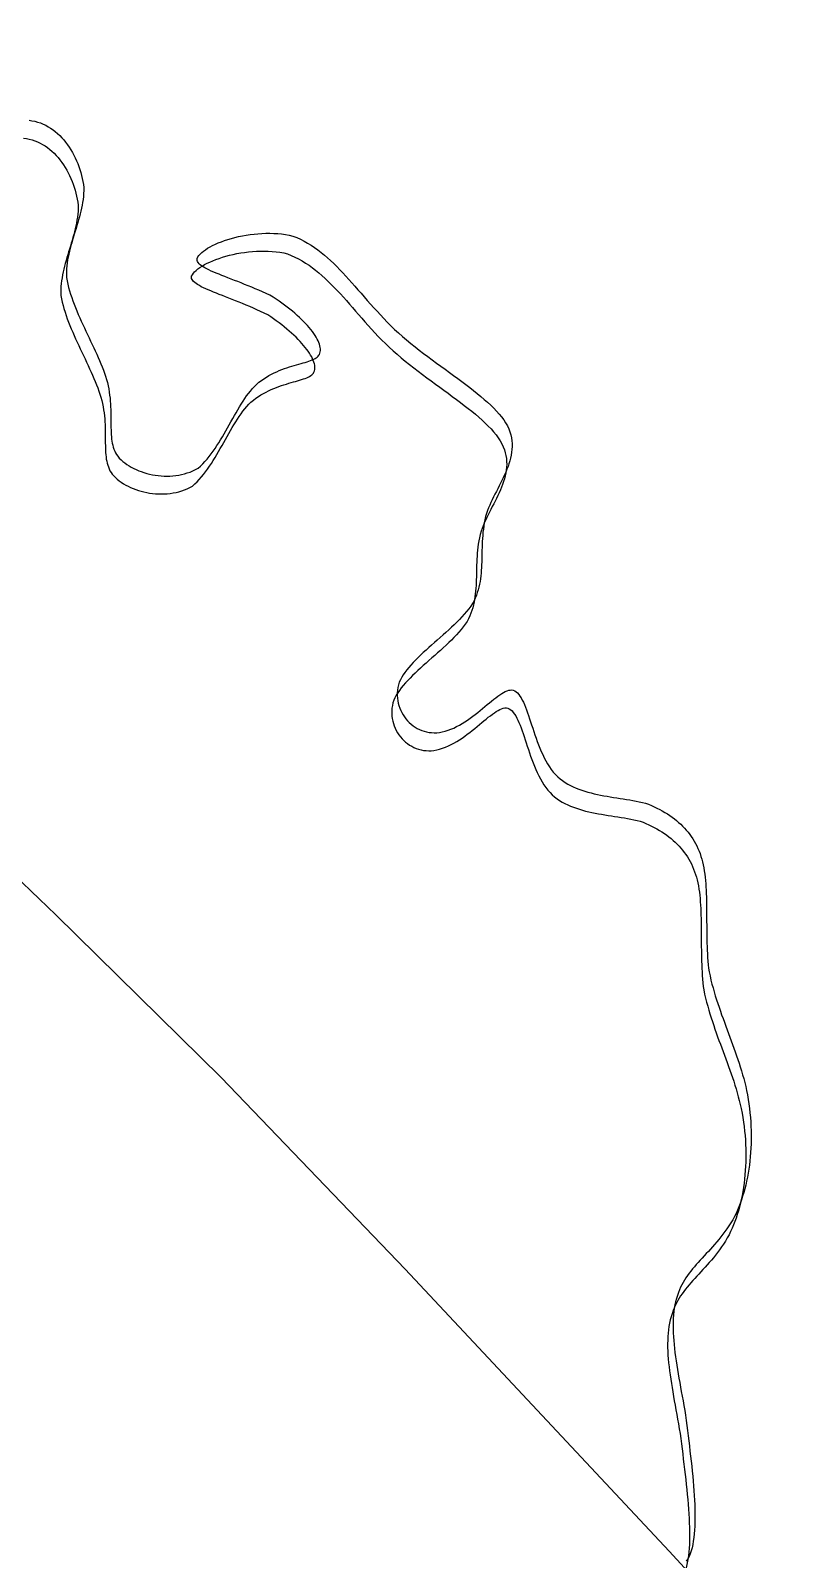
# Model space of a CAD drawing. Header units: metres. Extents: x 507606 to 508087, y 6966978 to 6967359.
# Drawn here: x 507819.813 to 507821.86, y 6967134.047 to 6967138.085 of the extents above; entities that cross this region are included whole.
import ezdxf

# ---------------------------------------------------------------- set-up
doc = ezdxf.new("R2010")
doc.units = ezdxf.units.M
doc.linetypes.add('ISO-DASHED2', pattern=[6, 4, -2])
for name, color, linetype in [('CON_EX. MAJ', 252, 'ISO-DASHED2'), ('mga2020VEG_TREE', 252, 'Continuous'), ('VEG_TREE', 252, 'Continuous')]:
    doc.layers.add(name, color=color, linetype=linetype)

# ---------------------------------------------------------------- blocks, each defined once
blk = doc.blocks.new('BAC V TREE')
for p, q in [((8.1493, 14.8604), (8.1851, 14.8555)), ((8.1851, 14.8555), (8.22, 14.8484)), ((8.22, 14.8484), (8.2541, 14.8392)), ((8.2541, 14.8392), (8.2874, 14.828)), ((8.2874, 14.828), (8.3198, 14.8149)), ((8.3198, 14.8149), (8.3513, 14.7999)), ((8.3513, 14.7999), (8.3819, 14.7832)), ((8.3819, 14.7832), (8.4116, 14.7647)), ((8.4116, 14.7647), (8.4404, 14.7446)), ((8.4404, 14.7446), (8.4682, 14.7229)), ((8.4682, 14.7229), (8.4951, 14.6998)), ((8.4951, 14.6998), (8.5211, 14.6753)), ((8.5211, 14.6753), (8.546, 14.6494)), ((8.546, 14.6494), (8.57, 14.6223)), ((8.57, 14.6223), (8.593, 14.594)), ((8.593, 14.594), (8.615, 14.5646)), ((8.615, 14.5646), (8.6359, 14.5343)), ((8.6359, 14.5343), (8.6558, 14.5029)), ((8.6558, 14.5029), (8.6746, 14.4707)), ((8.6746, 14.4707), (8.6924, 14.4377)), ((8.6924, 14.4377), (8.7091, 14.4041)), ((8.7091, 14.4041), (8.7247, 14.3697)), ((8.7247, 14.3697), (8.7392, 14.3348)), ((8.7392, 14.3348), (8.7525, 14.2995)), ((8.7525, 14.2995), (8.7648, 14.2637)), ((8.7648, 14.2637), (8.7759, 14.2276)), ((8.7759, 14.2276), (8.7858, 14.1912)), ((8.7858, 14.1912), (8.7945, 14.1547)), ((8.7945, 14.1547), (8.8021, 14.1181)), ((8.8021, 14.1181), (8.8085, 14.0814)), ((8.8086, 13.9362), (8.8044, 13.9004)), ((8.8085, 14.0814), (8.8136, 14.0448)), ((8.8116, 13.9722), (8.8086, 13.9362)), ((8.8133, 14.0084), (8.8116, 13.9722)), ((8.8136, 14.0448), (8.8133, 14.0084)), ((8.7779, 13.7586), (8.7693, 13.7234)), ((8.7858, 13.7939), (8.7779, 13.7586)), ((8.7929, 13.8292), (8.7858, 13.7939)), ((8.7991, 13.8648), (8.7929, 13.8292)), ((8.8044, 13.9004), (8.7991, 13.8648)), ((8.7194, 13.5489), (8.7087, 13.5141)), ((8.7299, 13.5837), (8.7194, 13.5489)), ((8.7403, 13.6185), (8.7299, 13.5837)), ((8.7504, 13.6534), (8.7403, 13.6185)), ((8.7601, 13.6884), (8.7504, 13.6534)), ((8.7693, 13.7234), (8.7601, 13.6884)), ((8.6669, 13.375), (8.6572, 13.3402)), ((8.677, 13.4098), (8.6669, 13.375)), ((8.6874, 13.4446), (8.677, 13.4098)), ((8.698, 13.4793), (8.6874, 13.4446)), ((8.7087, 13.5141), (8.698, 13.4793)), ((10.3754, 13.3406), (10.4089, 13.3565)), ((10.4089, 13.3565), (10.4444, 13.3719)), ((10.4444, 13.3719), (10.4818, 13.3866)), ((10.4818, 13.3866), (10.5209, 13.4006)), ((10.5209, 13.4006), (10.5616, 13.4139)), ((10.5616, 13.4139), (10.6036, 13.4263)), ((10.6036, 13.4263), (10.647, 13.4378)), ((10.647, 13.4378), (10.6915, 13.4484)), ((10.6915, 13.4484), (10.7369, 13.4579)), ((10.7369, 13.4579), (10.7832, 13.4663)), ((10.7832, 13.4663), (10.8301, 13.4736)), ((10.8301, 13.4736), (10.8776, 13.4796)), ((10.8776, 13.4796), (10.9255, 13.4843)), ((10.9255, 13.4843), (10.9736, 13.4876)), ((10.9736, 13.4876), (11.0218, 13.4894)), ((11.0218, 13.4894), (11.0699, 13.4898)), ((11.0699, 13.4898), (11.1179, 13.4885)), ((11.1179, 13.4885), (11.1654, 13.4856)), ((11.1654, 13.4856), (11.2125, 13.481)), ((11.2125, 13.481), (11.2589, 13.4746)), ((11.2589, 13.4746), (11.3046, 13.4663)), ((11.3046, 13.4663), (11.3492, 13.4561)), ((11.3492, 13.4561), (11.3957, 13.4374)), ((11.3957, 13.4374), (11.4409, 13.4169)), ((11.4409, 13.4169), (11.485, 13.3944)), ((11.485, 13.3944), (11.5281, 13.3702)), ((11.5281, 13.3702), (11.5702, 13.3443)), ((8.624, 13.2003), (8.6177, 13.1651)), ((8.6312, 13.2354), (8.624, 13.2003)), ((8.6392, 13.2704), (8.6312, 13.2354)), ((8.6479, 13.3053), (8.6392, 13.2704)), ((8.6572, 13.3402), (8.6479, 13.3053)), ((10.187, 13.1709), (10.1885, 13.1838)), ((10.1888, 13.1581), (10.187, 13.1709)), ((10.1885, 13.1838), (10.1973, 13.2016)), ((10.1973, 13.2016), (10.2094, 13.2195)), ((10.2094, 13.2195), (10.2247, 13.2374)), ((10.2247, 13.2374), (10.2431, 13.2552)), ((10.2431, 13.2552), (10.2644, 13.2729)), ((10.2644, 13.2729), (10.2884, 13.2903)), ((10.2884, 13.2903), (10.315, 13.3075)), ((10.315, 13.3075), (10.344, 13.3243)), ((10.344, 13.3243), (10.3754, 13.3406)), ((11.5702, 13.3443), (11.6114, 13.3168)), ((11.6114, 13.3168), (11.6518, 13.2878)), ((11.6518, 13.2878), (11.6914, 13.2572)), ((11.6914, 13.2572), (11.7304, 13.2253)), ((11.7304, 13.2253), (11.7688, 13.1921)), ((11.7688, 13.1921), (11.8067, 13.1576)), ((8.603, 13.023), (8.6025, 12.9871)), ((8.6025, 12.9871), (8.6034, 12.951)), ((8.6048, 13.0587), (8.603, 13.023)), ((8.608, 13.0943), (8.6048, 13.0587)), ((8.6123, 13.1298), (8.608, 13.0943)), ((8.6177, 13.1651), (8.6123, 13.1298)), ((10.1937, 13.1454), (10.1888, 13.1581)), ((10.2017, 13.1328), (10.1937, 13.1454)), ((10.2125, 13.1202), (10.2017, 13.1328)), ((10.2262, 13.1077), (10.2125, 13.1202)), ((10.2425, 13.0952), (10.2262, 13.1077)), ((10.2613, 13.0826), (10.2425, 13.0952)), ((10.2825, 13.07), (10.2613, 13.0826)), ((10.306, 13.0573), (10.2825, 13.07)), ((10.3317, 13.0444), (10.306, 13.0573)), ((10.3594, 13.0314), (10.3317, 13.0444)), ((10.3891, 13.0182), (10.3594, 13.0314)), ((10.4205, 13.0048), (10.3891, 13.0182)), ((10.4537, 12.9912), (10.4205, 13.0048)), ((10.4883, 12.9773), (10.4537, 12.9912)), ((11.8067, 13.1576), (11.8442, 13.1219)), ((11.8442, 13.1219), (11.8813, 13.0852)), ((11.8813, 13.0852), (11.9182, 13.0474)), ((11.9182, 13.0474), (11.9549, 13.0087)), ((11.9549, 13.0087), (11.9915, 12.9692)), ((8.6034, 12.951), (8.6109, 12.9111)), ((8.6109, 12.9111), (8.6198, 12.8711)), ((8.6198, 12.8711), (8.63, 12.8308)), ((8.63, 12.8308), (8.6414, 12.7905)), ((10.5244, 12.963), (10.4883, 12.9773)), ((10.5618, 12.9485), (10.5244, 12.963)), ((10.6004, 12.9336), (10.5618, 12.9485)), ((10.6401, 12.9182), (10.6004, 12.9336)), ((10.6807, 12.9025), (10.6401, 12.9182)), ((10.7221, 12.8863), (10.6807, 12.9025)), ((10.7642, 12.8696), (10.7221, 12.8863)), ((10.8069, 12.8524), (10.7642, 12.8696)), ((10.85, 12.8346), (10.8069, 12.8524)), ((10.8935, 12.8163), (10.85, 12.8346)), ((10.9372, 12.7974), (10.8935, 12.8163)), ((10.9809, 12.7778), (10.9372, 12.7974)), ((11.9915, 12.9692), (12.0281, 12.9288)), ((12.0281, 12.9288), (12.0647, 12.8877)), ((12.0647, 12.8877), (12.1015, 12.846)), ((12.1015, 12.846), (12.1385, 12.8038)), ((12.1385, 12.8038), (12.1757, 12.761)), ((8.6414, 12.7905), (8.6538, 12.75)), ((8.6538, 12.75), (8.6673, 12.7094)), ((8.6673, 12.7094), (8.6816, 12.6687)), ((8.6816, 12.6687), (8.6969, 12.628)), ((8.6969, 12.628), (8.7129, 12.5872)), ((11.0246, 12.7576), (10.9809, 12.7778)), ((11.0681, 12.7367), (11.0246, 12.7576)), ((11.1114, 12.715), (11.0681, 12.7367)), ((11.1468, 12.6913), (11.1114, 12.715)), ((11.1815, 12.6672), (11.1468, 12.6913)), ((11.2154, 12.6429), (11.1815, 12.6672)), ((11.2485, 12.6183), (11.2154, 12.6429)), ((11.2808, 12.5935), (11.2485, 12.6183)), ((12.1757, 12.761), (12.2134, 12.7178)), ((12.2134, 12.7178), (12.2515, 12.6743)), ((12.2515, 12.6743), (12.2901, 12.6305)), ((12.2901, 12.6305), (12.3293, 12.5865)), ((8.7129, 12.5872), (8.7296, 12.5464)), ((8.7296, 12.5464), (8.7469, 12.5055)), ((8.7469, 12.5055), (8.7646, 12.4647)), ((8.7646, 12.4647), (8.7829, 12.4239)), ((11.3122, 12.5686), (11.2808, 12.5935)), ((11.3426, 12.5436), (11.3122, 12.5686)), ((11.372, 12.5185), (11.3426, 12.5436)), ((11.4005, 12.4933), (11.372, 12.5185)), ((11.4278, 12.4682), (11.4005, 12.4933)), ((11.454, 12.4431), (11.4278, 12.4682)), ((11.479, 12.4181), (11.454, 12.4431)), ((12.3293, 12.5865), (12.3692, 12.5424)), ((12.3692, 12.5424), (12.4099, 12.4983)), ((12.4099, 12.4983), (12.4514, 12.4542)), ((12.4514, 12.4542), (12.4939, 12.4102)), ((8.7829, 12.4239), (8.8014, 12.3832)), ((8.8014, 12.3832), (8.8203, 12.3425)), ((8.8203, 12.3425), (8.8393, 12.3019)), ((8.8393, 12.3019), (8.8584, 12.2614)), ((8.8584, 12.2614), (8.8775, 12.2211)), ((11.5028, 12.3933), (11.479, 12.4181)), ((11.5254, 12.3687), (11.5028, 12.3933)), ((11.5466, 12.3443), (11.5254, 12.3687)), ((11.5665, 12.3202), (11.5466, 12.3443)), ((11.585, 12.2963), (11.5665, 12.3202)), ((11.602, 12.2729), (11.585, 12.2963)), ((11.6175, 12.2498), (11.602, 12.2729)), ((11.6315, 12.2272), (11.6175, 12.2498)), ((12.4939, 12.4102), (12.5373, 12.3664)), ((12.5373, 12.3664), (12.5819, 12.3229)), ((12.5819, 12.3229), (12.6297, 12.2795)), ((12.6297, 12.2795), (12.6786, 12.2367)), ((8.8775, 12.2211), (8.8966, 12.1809)), ((8.8966, 12.1809), (8.9155, 12.1408)), ((8.9155, 12.1408), (8.9341, 12.1009)), ((8.9341, 12.1009), (8.9525, 12.0613)), ((8.9525, 12.0613), (8.9704, 12.0218)), ((11.6439, 12.2051), (11.6315, 12.2272)), ((11.6547, 12.1835), (11.6439, 12.2051)), ((11.6638, 12.1625), (11.6547, 12.1835)), ((11.6712, 12.1421), (11.6638, 12.1625)), ((11.6768, 12.1223), (11.6712, 12.1421)), ((11.6806, 12.1033), (11.6768, 12.1223)), ((11.6825, 12.085), (11.6806, 12.1033)), ((11.6806, 12.0508), (11.6825, 12.0674)), ((11.6825, 12.0674), (11.6825, 12.085)), ((12.6786, 12.2367), (12.7284, 12.1946)), ((12.7284, 12.1946), (12.779, 12.153)), ((12.779, 12.153), (12.8302, 12.112)), ((12.8302, 12.112), (12.8819, 12.0715)), ((12.8819, 12.0715), (12.9341, 12.0315)), ((8.9704, 12.0218), (8.9878, 11.9826)), ((8.9878, 11.9826), (9.0047, 11.9437)), ((9.0047, 11.9437), (9.0209, 11.905)), ((9.0209, 11.905), (9.0364, 11.8667)), ((11.3071, 11.867), (11.3367, 11.8762)), ((11.3367, 11.8762), (11.3657, 11.8849)), ((11.3657, 11.8849), (11.394, 11.8931)), ((11.394, 11.8931), (11.4215, 11.9009)), ((11.4215, 11.9009), (11.4481, 11.9085)), ((11.4481, 11.9085), (11.4737, 11.9158)), ((11.4737, 11.9158), (11.4982, 11.923)), ((11.4982, 11.923), (11.5215, 11.9302)), ((11.5215, 11.9302), (11.5436, 11.9374)), ((11.5436, 11.9374), (11.5644, 11.9448)), ((11.5644, 11.9448), (11.5837, 11.9525)), ((11.5837, 11.9525), (11.6015, 11.9605)), ((11.6015, 11.9605), (11.6176, 11.9688)), ((11.6176, 11.9688), (11.632, 11.9777)), ((11.632, 11.9777), (11.6446, 11.9872)), ((11.6446, 11.9872), (11.6553, 11.9974)), ((11.6553, 11.9974), (11.664, 12.0083)), ((11.664, 12.0083), (11.6706, 12.0201)), ((11.6706, 12.0201), (11.6766, 12.035)), ((11.6766, 12.035), (11.6806, 12.0508)), ((12.9341, 12.0315), (12.9864, 11.992)), ((12.9864, 11.992), (13.0389, 11.953)), ((13.0389, 11.953), (13.0913, 11.9143)), ((13.0913, 11.9143), (13.1436, 11.8761)), ((13.1436, 11.8761), (13.1956, 11.8382)), ((9.0364, 11.8667), (9.0511, 11.8286)), ((9.0511, 11.8286), (9.0648, 11.7909)), ((9.0648, 11.7909), (9.0776, 11.7536)), ((9.0776, 11.7536), (9.0892, 11.7166)), ((9.0892, 11.7166), (9.0994, 11.6771)), ((10.9374, 11.6806), (10.9672, 11.7034)), ((10.9672, 11.7034), (10.9975, 11.7246)), ((10.9975, 11.7246), (11.0282, 11.7442)), ((11.0282, 11.7442), (11.0592, 11.7624)), ((11.0592, 11.7624), (11.0904, 11.7793)), ((11.0904, 11.7793), (11.1217, 11.7949)), ((11.1217, 11.7949), (11.1531, 11.8094)), ((11.1531, 11.8094), (11.1844, 11.8227)), ((11.1844, 11.8227), (11.2155, 11.835)), ((11.2155, 11.835), (11.2464, 11.8465)), ((11.2464, 11.8465), (11.277, 11.8571)), ((11.277, 11.8571), (11.3071, 11.867)), ((13.1956, 11.8382), (13.2472, 11.8007)), ((13.2472, 11.8007), (13.2982, 11.7634)), ((13.2982, 11.7634), (13.3485, 11.7265)), ((13.3485, 11.7265), (13.398, 11.6898)), ((13.398, 11.6898), (13.4465, 11.6534)), ((9.0994, 11.6771), (9.1082, 11.6382)), ((9.1082, 11.6382), (9.1157, 11.6)), ((9.1157, 11.6), (9.1219, 11.5624)), ((9.1219, 11.5624), (9.1271, 11.5254)), ((9.1271, 11.5254), (9.1313, 11.489)), ((10.766, 11.4831), (10.7883, 11.5149)), ((10.7883, 11.5149), (10.8111, 11.5457)), ((10.8111, 11.5457), (10.8344, 11.5752)), ((10.8344, 11.5752), (10.8583, 11.6036)), ((10.8583, 11.6036), (10.8829, 11.6305)), ((10.8829, 11.6305), (10.9082, 11.656)), ((10.9082, 11.656), (10.9374, 11.6806)), ((13.4465, 11.6534), (13.4939, 11.6171)), ((13.4939, 11.6171), (13.5401, 11.581)), ((13.5401, 11.581), (13.5849, 11.5451)), ((13.5849, 11.5451), (13.6283, 11.5093)), ((13.6283, 11.5093), (13.67, 11.4736)), ((9.1313, 11.489), (9.1347, 11.4533)), ((9.1347, 11.4533), (9.1372, 11.4182)), ((9.1372, 11.4182), (9.1391, 11.3837)), ((9.1391, 11.3837), (9.1405, 11.3498)), ((9.1405, 11.3498), (9.1413, 11.3166)), ((9.1413, 11.3166), (9.1419, 11.284)), ((10.6598, 11.3119), (10.6805, 11.3475)), ((10.6805, 11.3475), (10.7014, 11.3825)), ((10.7014, 11.3825), (10.7226, 11.4168)), ((10.7226, 11.4168), (10.7441, 11.4504)), ((10.7441, 11.4504), (10.766, 11.4831)), ((13.67, 11.4736), (13.71, 11.4379)), ((13.71, 11.4379), (13.748, 11.4023)), ((13.748, 11.4023), (13.784, 11.3667)), ((13.784, 11.3667), (13.8179, 11.3311)), ((13.8179, 11.3311), (13.8495, 11.2955)), ((9.1419, 11.284), (9.1421, 11.252)), ((9.1421, 11.252), (9.1423, 11.2207)), ((9.1423, 11.2207), (9.1424, 11.1899)), ((9.1424, 11.1899), (9.1426, 11.1598)), ((9.1426, 11.1598), (9.1429, 11.1303)), ((9.1429, 11.1303), (9.1435, 11.1015)), ((10.5363, 11.0925), (10.5571, 11.1293)), ((10.5571, 11.1293), (10.5777, 11.1661)), ((10.5777, 11.1661), (10.5982, 11.2029)), ((10.5982, 11.2029), (10.6187, 11.2395)), ((10.6187, 11.2395), (10.6392, 11.2759)), ((10.6392, 11.2759), (10.6598, 11.3119)), ((13.8495, 11.2955), (13.8786, 11.2597)), ((13.8786, 11.2597), (13.9052, 11.2239)), ((13.9052, 11.2239), (13.929, 11.1879)), ((13.929, 11.1879), (13.95, 11.1518)), ((13.95, 11.1518), (13.9667, 11.1155)), ((9.1435, 11.1015), (9.1446, 11.0732)), ((9.1446, 11.0732), (9.1461, 11.0456)), ((9.1461, 11.0456), (9.1482, 11.0186)), ((9.1482, 11.0186), (9.151, 10.9923)), ((9.151, 10.9923), (9.1546, 10.9665)), ((9.1546, 10.9665), (9.1591, 10.9414)), ((10.4283, 10.9127), (10.4507, 10.9478)), ((10.4507, 10.9478), (10.4726, 10.9834)), ((10.4726, 10.9834), (10.4941, 11.0194)), ((10.4941, 11.0194), (10.5153, 11.0558)), ((10.5153, 11.0558), (10.5363, 11.0925)), ((13.9667, 11.1155), (13.9803, 11.0793)), ((13.9803, 11.0793), (13.991, 11.0433)), ((13.991, 11.0433), (13.9989, 11.0076)), ((13.9989, 11.0076), (14.0041, 10.972)), ((14.0041, 10.972), (14.0069, 10.9366)), ((9.1591, 10.9414), (9.1647, 10.9169)), ((9.1647, 10.9169), (9.1714, 10.893)), ((9.1714, 10.893), (9.1793, 10.8698)), ((9.1793, 10.8698), (9.1885, 10.8471)), ((9.1885, 10.8471), (9.1992, 10.8251)), ((9.1992, 10.8251), (9.2114, 10.8037)), ((9.2114, 10.8037), (9.2253, 10.7829)), ((9.2253, 10.7829), (9.2441, 10.7616)), ((9.2441, 10.7616), (9.2647, 10.741)), ((10.3082, 10.749), (10.3335, 10.7799)), ((10.3335, 10.7799), (10.3582, 10.8118)), ((10.3582, 10.8118), (10.3821, 10.8446)), ((10.3821, 10.8446), (10.4055, 10.8783)), ((10.4055, 10.8783), (10.4283, 10.9127)), ((13.9888, 10.762), (13.9798, 10.7275)), ((13.9963, 10.7966), (13.9888, 10.762)), ((14.0019, 10.8314), (13.9963, 10.7966)), ((14.0057, 10.8663), (14.0019, 10.8314)), ((14.0074, 10.9014), (14.0057, 10.8663)), ((14.0069, 10.9366), (14.0074, 10.9014)), ((9.2647, 10.741), (9.2868, 10.7212)), ((9.2868, 10.7212), (9.3105, 10.7023)), ((9.3105, 10.7023), (9.3356, 10.6842)), ((9.3356, 10.6842), (9.362, 10.6671)), ((9.362, 10.6671), (9.3896, 10.6509)), ((9.3896, 10.6509), (9.4184, 10.6357)), ((9.4184, 10.6357), (9.4483, 10.6215)), ((9.4483, 10.6215), (9.4791, 10.6084)), ((9.4791, 10.6084), (9.5109, 10.5963)), ((9.5109, 10.5963), (9.5434, 10.5854)), ((9.5434, 10.5854), (9.5767, 10.5756)), ((9.5767, 10.5756), (9.6106, 10.5671)), ((10.0346, 10.5701), (10.0687, 10.5803)), ((10.0687, 10.5803), (10.1023, 10.5921)), ((10.1023, 10.5921), (10.1351, 10.6056)), ((10.1351, 10.6056), (10.1672, 10.6209)), ((10.1672, 10.6209), (10.1984, 10.638)), ((10.1984, 10.638), (10.2272, 10.6637)), ((10.2272, 10.6637), (10.2551, 10.6908)), ((10.2551, 10.6908), (10.282, 10.7193)), ((10.282, 10.7193), (10.3082, 10.749)), ((13.9306, 10.5909), (13.9157, 10.5571)), ((13.9446, 10.6249), (13.9306, 10.5909)), ((13.9575, 10.659), (13.9446, 10.6249)), ((13.9693, 10.6932), (13.9575, 10.659)), ((13.9798, 10.7275), (13.9693, 10.6932)), ((9.6106, 10.5671), (9.645, 10.5597)), ((9.645, 10.5597), (9.6799, 10.5536)), ((9.6799, 10.5536), (9.7152, 10.5489)), ((9.7152, 10.5489), (9.7507, 10.5454)), ((9.7507, 10.5454), (9.7864, 10.5433)), ((9.7864, 10.5433), (9.8223, 10.5427)), ((9.8223, 10.5427), (9.8581, 10.5434)), ((9.8581, 10.5434), (9.8939, 10.5457)), ((9.8939, 10.5457), (9.9296, 10.5494)), ((9.9296, 10.5494), (9.9649, 10.5547)), ((9.9649, 10.5547), (10, 10.5616)), ((10, 10.5616), (10.0346, 10.5701)), ((13.8332, 10.3891), (13.8161, 10.3557)), ((13.8503, 10.4225), (13.8332, 10.3891)), ((13.8673, 10.456), (13.8503, 10.4225)), ((13.8839, 10.4896), (13.8673, 10.456)), ((13.9001, 10.5233), (13.8839, 10.4896)), ((13.9157, 10.5571), (13.9001, 10.5233)), ((13.7506, 10.2227), (13.7356, 10.1896)), ((13.7662, 10.2559), (13.7506, 10.2227)), ((13.7825, 10.2891), (13.7662, 10.2559)), ((13.7992, 10.3224), (13.7825, 10.2891)), ((13.8161, 10.3557), (13.7992, 10.3224)), ((13.6863, 10.051), (13.6775, 10.0121)), ((13.6965, 10.0903), (13.6863, 10.051)), ((13.7084, 10.1234), (13.6965, 10.0903)), ((13.7215, 10.1565), (13.7084, 10.1234)), ((13.7356, 10.1896), (13.7215, 10.1565)), ((13.6541, 9.8602), (13.6507, 9.823)), ((13.6585, 9.8976), (13.6541, 9.8602)), ((13.6637, 9.9355), (13.6585, 9.8976)), ((13.67, 9.9736), (13.6637, 9.9355)), ((13.6775, 10.0121), (13.67, 9.9736)), ((13.6429, 9.6775), (13.642, 9.6418)), ((13.6442, 9.7134), (13.6429, 9.6775)), ((13.6458, 9.7497), (13.6442, 9.7134)), ((13.6479, 9.7862), (13.6458, 9.7497)), ((13.6507, 9.823), (13.6479, 9.7862)), ((13.6375, 9.4668), (13.6359, 9.4324)), ((13.6387, 9.5013), (13.6375, 9.4668)), ((13.6397, 9.5361), (13.6387, 9.5013)), ((13.6405, 9.5711), (13.6397, 9.5361)), ((13.6412, 9.6063), (13.6405, 9.5711)), ((13.642, 9.6418), (13.6412, 9.6063)), ((13.6232, 9.2964), (13.618, 9.2628)), ((13.6275, 9.3302), (13.6232, 9.2964)), ((13.631, 9.3641), (13.6275, 9.3302)), ((13.6337, 9.3982), (13.631, 9.3641)), ((13.6359, 9.4324), (13.6337, 9.3982)), ((13.5735, 9.096), (13.5602, 9.0629)), ((13.5852, 9.1292), (13.5735, 9.096)), ((13.5954, 9.1625), (13.5852, 9.1292)), ((13.6042, 9.1958), (13.5954, 9.1625)), ((13.6116, 9.2293), (13.6042, 9.1958)), ((13.618, 9.2628), (13.6116, 9.2293)), ((13.4814, 8.9313), (13.4554, 8.8989)), ((13.5058, 8.9639), (13.4814, 8.9313)), ((13.5283, 8.9967), (13.5058, 8.9639)), ((13.5452, 9.0298), (13.5283, 8.9967)), ((13.5602, 9.0629), (13.5452, 9.0298)), ((13.3052, 8.7394), (13.2722, 8.708)), ((13.3374, 8.771), (13.3052, 8.7394)), ((13.3687, 8.8028), (13.3374, 8.771)), ((13.3988, 8.8347), (13.3687, 8.8028)), ((13.4278, 8.8667), (13.3988, 8.8347)), ((13.4554, 8.8989), (13.4278, 8.8667)), ((13.1004, 8.5528), (13.0657, 8.5221)), ((13.1352, 8.5836), (13.1004, 8.5528)), ((13.1699, 8.6145), (13.1352, 8.5836)), ((13.2044, 8.6455), (13.1699, 8.6145)), ((13.2386, 8.6767), (13.2044, 8.6455)), ((13.2722, 8.708), (13.2386, 8.6767)), ((12.8983, 8.3701), (12.8671, 8.3399)), ((12.9305, 8.4003), (12.8983, 8.3701)), ((12.9634, 8.4306), (12.9305, 8.4003)), ((12.9971, 8.461), (12.9634, 8.4306)), ((13.0312, 8.4915), (12.9971, 8.461)), ((13.0657, 8.5221), (13.0312, 8.4915)), ((12.7302, 8.1899), (12.7077, 8.1601)), ((12.7545, 8.2198), (12.7302, 8.1899)), ((12.7805, 8.2498), (12.7545, 8.2198)), ((12.8081, 8.2797), (12.7805, 8.2498)), ((12.8369, 8.3098), (12.8081, 8.2797)), ((12.8671, 8.3399), (12.8369, 8.3098)), ((12.6218, 7.9758), (12.617, 7.9435)), ((12.6291, 8.0083), (12.6218, 7.9758)), ((12.6388, 8.0409), (12.6291, 8.0083)), ((12.6526, 8.0707), (12.6388, 8.0409)), ((12.6688, 8.1004), (12.6526, 8.0707)), ((12.6872, 8.1302), (12.6688, 8.1004)), ((12.7077, 8.1601), (12.6872, 8.1302)), ((12.6145, 7.9113), (12.6142, 7.8795)), ((12.6142, 7.8795), (12.6161, 7.848)), ((12.617, 7.9435), (12.6145, 7.9113)), ((12.6161, 7.848), (12.6202, 7.8171)), ((12.6202, 7.8171), (12.6262, 7.7867)), ((13.7051, 7.7686), (13.7322, 7.7911)), ((13.7322, 7.7911), (13.7587, 7.8127)), ((13.7587, 7.8127), (13.7845, 7.8335)), ((13.7845, 7.8335), (13.8097, 7.853)), ((13.8097, 7.853), (13.8342, 7.8712)), ((13.8342, 7.8712), (13.858, 7.8879)), ((13.858, 7.8879), (13.8811, 7.9029)), ((13.8811, 7.9029), (13.9034, 7.9161)), ((13.9034, 7.9161), (13.925, 7.9272)), ((13.925, 7.9272), (13.9459, 7.936)), ((13.9459, 7.936), (13.966, 7.9425)), ((13.966, 7.9425), (13.9854, 7.9463)), ((13.9854, 7.9463), (14.004, 7.9474)), ((14.004, 7.9474), (14.0217, 7.9456)), ((14.0217, 7.9456), (14.0394, 7.9369)), ((14.0394, 7.9369), (14.0562, 7.925)), ((14.0562, 7.925), (14.0723, 7.9103)), ((14.0723, 7.9103), (14.0876, 7.8927)), ((14.0876, 7.8927), (14.1023, 7.8725)), ((14.1023, 7.8725), (14.1165, 7.8498)), ((14.1165, 7.8498), (14.1301, 7.8248)), ((14.1301, 7.8248), (14.1434, 7.7977)), ((14.1434, 7.7977), (14.1563, 7.7686)), ((12.6262, 7.7867), (12.6343, 7.7569)), ((12.6343, 7.7569), (12.6442, 7.7279)), ((12.6442, 7.7279), (12.6559, 7.6997)), ((12.6559, 7.6997), (12.6694, 7.6724)), ((12.6694, 7.6724), (12.6845, 7.646)), ((12.6845, 7.646), (12.7012, 7.6208)), ((12.7012, 7.6208), (12.7195, 7.5967)), ((13.4985, 7.6039), (13.5297, 7.627)), ((13.5297, 7.627), (13.5604, 7.6505)), ((13.5604, 7.6505), (13.5905, 7.6742)), ((13.5905, 7.6742), (13.62, 7.6981)), ((13.62, 7.6981), (13.649, 7.7219)), ((13.649, 7.7219), (13.6774, 7.7455)), ((13.6774, 7.7455), (13.7051, 7.7686)), ((14.1563, 7.7686), (14.169, 7.7376)), ((14.169, 7.7376), (14.1815, 7.7049)), ((14.1815, 7.7049), (14.1939, 7.6708)), ((14.1939, 7.6708), (14.2062, 7.6353)), ((14.2062, 7.6353), (14.2186, 7.5986)), ((12.7195, 7.5967), (12.7392, 7.5739)), ((12.7392, 7.5739), (12.7603, 7.5524)), ((12.7603, 7.5524), (12.7827, 7.5322)), ((12.7827, 7.5322), (12.8063, 7.5136)), ((12.8063, 7.5136), (12.8311, 7.4966)), ((12.8311, 7.4966), (12.8569, 7.4813)), ((12.8569, 7.4813), (12.8838, 7.4677)), ((12.8838, 7.4677), (12.9116, 7.4559)), ((12.9116, 7.4559), (12.9403, 7.446)), ((12.9403, 7.446), (12.9697, 7.4382)), ((12.9697, 7.4382), (12.9999, 7.4325)), ((12.9999, 7.4325), (13.0307, 7.4289)), ((13.0307, 7.4289), (13.0621, 7.4276)), ((13.0621, 7.4276), (13.094, 7.4286)), ((13.094, 7.4286), (13.1264, 7.4321)), ((13.1264, 7.4321), (13.159, 7.4381)), ((13.159, 7.4381), (13.195, 7.4467)), ((13.195, 7.4467), (13.2306, 7.4575)), ((13.2306, 7.4575), (13.2657, 7.4705)), ((13.2657, 7.4705), (13.3004, 7.4853)), ((13.3004, 7.4853), (13.3346, 7.5018)), ((13.3346, 7.5018), (13.3683, 7.5199)), ((13.3683, 7.5199), (13.4016, 7.5393)), ((13.4016, 7.5393), (13.4344, 7.5599)), ((13.4344, 7.5599), (13.4667, 7.5815)), ((13.4667, 7.5815), (13.4985, 7.6039)), ((14.2186, 7.5986), (14.2311, 7.5609)), ((14.2311, 7.5609), (14.2438, 7.5223)), ((14.2438, 7.5223), (14.2567, 7.483)), ((14.2567, 7.483), (14.27, 7.4431)), ((14.27, 7.4431), (14.2837, 7.4029)), ((14.2837, 7.4029), (14.2979, 7.3624)), ((14.2979, 7.3624), (14.3126, 7.3219)), ((14.3126, 7.3219), (14.328, 7.2814)), ((14.328, 7.2814), (14.344, 7.2412)), ((14.344, 7.2412), (14.3609, 7.2015)), ((14.3609, 7.2015), (14.3786, 7.1623)), ((14.3786, 7.1623), (14.3972, 7.1238)), ((14.3972, 7.1238), (14.4168, 7.0862)), ((14.4168, 7.0862), (14.4375, 7.0497)), ((14.4375, 7.0497), (14.4594, 7.0145)), ((14.4594, 7.0145), (14.4824, 6.9805)), ((14.4824, 6.9805), (14.5068, 6.9482)), ((14.5068, 6.9482), (14.533, 6.9198)), ((14.533, 6.9198), (14.5605, 6.8935)), ((14.5605, 6.8935), (14.5891, 6.869)), ((14.5891, 6.869), (14.6188, 6.8462)), ((14.6188, 6.8462), (14.6496, 6.8251)), ((14.6496, 6.8251), (14.6814, 6.8057)), ((14.6814, 6.8057), (14.7141, 6.7877)), ((14.7141, 6.7877), (14.7477, 6.7711)), ((14.7477, 6.7711), (14.7821, 6.7559)), ((14.7821, 6.7559), (14.8173, 6.7419)), ((14.8173, 6.7419), (14.8532, 6.7291)), ((14.8532, 6.7291), (14.8897, 6.7173)), ((14.8897, 6.7173), (14.9267, 6.7064)), ((14.9267, 6.7064), (14.9643, 6.6965)), ((14.9643, 6.6965), (15.0024, 6.6873)), ((15.0024, 6.6873), (15.0409, 6.6788)), ((15.0409, 6.6788), (15.0797, 6.6709)), ((15.0797, 6.6709), (15.1187, 6.6636)), ((15.1187, 6.6636), (15.158, 6.6567)), ((15.158, 6.6567), (15.1975, 6.6501)), ((15.1975, 6.6501), (15.237, 6.6437)), ((15.237, 6.6437), (15.2766, 6.6375)), ((15.2766, 6.6375), (15.3162, 6.6314)), ((15.3162, 6.6314), (15.3557, 6.6253)), ((15.3557, 6.6253), (15.395, 6.619)), ((15.395, 6.619), (15.4342, 6.6126)), ((15.4342, 6.6126), (15.473, 6.6059)), ((15.473, 6.6059), (15.5116, 6.5988)), ((15.5116, 6.5988), (15.5498, 6.5912)), ((15.5498, 6.5912), (15.5875, 6.583)), ((15.5875, 6.583), (15.6248, 6.5743)), ((15.6248, 6.5743), (15.6609, 6.5598)), ((15.6609, 6.5598), (15.6961, 6.5449)), ((15.6961, 6.5449), (15.7305, 6.5293)), ((15.7305, 6.5293), (15.7641, 6.5132)), ((15.7641, 6.5132), (15.7968, 6.4964)), ((15.7968, 6.4964), (15.8286, 6.4791)), ((15.8286, 6.4791), (15.8595, 6.4611)), ((15.8595, 6.4611), (15.8896, 6.4425)), ((15.8896, 6.4425), (15.9188, 6.4233)), ((15.9188, 6.4233), (15.9471, 6.4035)), ((15.9471, 6.4035), (15.9745, 6.383)), ((15.9745, 6.383), (16.001, 6.3618)), ((16.001, 6.3618), (16.0266, 6.34)), ((16.0266, 6.34), (16.0513, 6.3175)), ((16.0513, 6.3175), (16.075, 6.2943)), ((16.075, 6.2943), (16.0978, 6.2705)), ((16.0978, 6.2705), (16.1197, 6.2459)), ((16.1197, 6.2459), (16.1407, 6.2207)), ((16.1407, 6.2207), (16.1607, 6.1947)), ((16.1607, 6.1947), (16.1797, 6.168)), ((16.1797, 6.168), (16.1978, 6.1406)), ((16.1978, 6.1406), (16.2149, 6.1124)), ((16.2149, 6.1124), (16.2311, 6.0836)), ((16.2311, 6.0836), (16.2463, 6.0539)), ((16.2463, 6.0539), (16.2605, 6.0235)), ((16.2605, 6.0235), (16.2737, 5.9923)), ((16.2737, 5.9923), (16.2859, 5.9604)), ((16.2859, 5.9604), (16.2971, 5.9276)), ((16.2971, 5.9276), (16.3073, 5.8941)), ((16.3073, 5.8941), (16.3164, 5.8597)), ((16.3164, 5.8597), (16.3246, 5.8246)), ((16.3246, 5.8246), (16.3314, 5.7878)), ((16.3314, 5.7878), (16.3375, 5.7505)), ((16.3375, 5.7505), (16.3428, 5.7126)), ((16.3428, 5.7126), (16.3473, 5.6742)), ((16.3473, 5.6742), (16.3513, 5.6352)), ((16.3513, 5.6352), (16.3546, 5.5958)), ((16.3546, 5.5958), (16.3573, 5.5558)), ((16.3573, 5.5558), (16.3596, 5.5155)), ((16.3596, 5.5155), (16.3614, 5.4748)), ((16.3614, 5.4748), (16.3628, 5.4336)), ((16.3628, 5.4336), (16.3639, 5.3921)), ((16.3639, 5.3921), (16.3647, 5.3503)), ((16.3647, 5.3503), (16.3653, 5.3082)), ((16.3653, 5.3082), (16.3657, 5.2657)), ((16.3657, 5.2657), (16.3659, 5.2231)), ((16.3659, 5.2231), (16.3661, 5.1802)), ((16.3661, 5.1802), (16.3663, 5.1371)), ((16.3663, 5.1371), (16.3665, 5.0938)), ((16.3665, 5.0938), (16.3668, 5.0503)), ((16.3668, 5.0503), (16.3672, 5.0068)), ((16.3672, 5.0068), (16.3678, 4.9631)), ((16.3678, 4.9631), (16.3686, 4.9193)), ((16.3686, 4.9193), (16.3698, 4.8755)), ((16.3698, 4.8755), (16.3713, 4.8317)), ((16.3713, 4.8317), (16.3732, 4.7879)), ((16.3732, 4.7879), (16.3756, 4.7441)), ((16.3756, 4.7441), (16.3784, 4.7004)), ((16.3784, 4.7004), (16.3819, 4.6567)), ((16.3819, 4.6567), (16.3859, 4.6131)), ((16.3859, 4.6131), (16.3906, 4.5697)), ((16.3906, 4.5697), (16.3961, 4.5264)), ((16.3961, 4.5264), (16.407, 4.4764)), ((16.407, 4.4764), (16.4186, 4.427)), ((16.4186, 4.427), (16.4309, 4.3782)), ((16.4309, 4.3782), (16.4439, 4.33)), ((16.4439, 4.33), (16.4574, 4.2822)), ((16.4574, 4.2822), (16.4715, 4.2349)), ((16.4715, 4.2349), (16.4861, 4.1881)), ((16.4861, 4.1881), (16.5011, 4.1416)), ((16.5011, 4.1416), (16.5165, 4.0954)), ((16.5165, 4.0954), (16.5322, 4.0496)), ((16.5322, 4.0496), (16.5482, 4.004)), ((16.5482, 4.004), (16.5645, 3.9587)), ((16.5645, 3.9587), (16.5809, 3.9135)), ((16.5809, 3.9135), (16.5975, 3.8685)), ((16.5975, 3.8685), (16.6141, 3.8236)), ((16.6141, 3.8236), (16.6308, 3.7788)), ((16.6308, 3.7788), (16.6475, 3.7339)), ((16.6475, 3.7339), (16.6641, 3.6891)), ((16.6641, 3.6891), (16.6805, 3.6442)), ((16.6805, 3.6442), (16.6968, 3.5992)), ((16.6968, 3.5992), (16.7129, 3.5541)), ((16.7129, 3.5541), (16.7288, 3.5087)), ((16.7288, 3.5087), (16.7442, 3.4632)), ((16.7442, 3.4632), (16.7594, 3.4174)), ((16.7594, 3.4174), (16.7741, 3.3713)), ((16.7741, 3.3713), (16.7883, 3.3249)), ((16.7883, 3.3249), (16.802, 3.2781)), ((16.802, 3.2781), (16.8151, 3.2309)), ((16.8151, 3.2309), (16.8276, 3.1832)), ((16.8276, 3.1832), (16.8395, 3.135)), ((16.8395, 3.135), (16.8506, 3.0863)), ((16.8506, 3.0863), (16.8609, 3.032)), ((16.8609, 3.032), (16.8702, 2.9776)), ((16.8702, 2.9776), (16.8783, 2.9232)), ((16.8783, 2.9232), (16.8855, 2.8688)), ((16.8855, 2.8688), (16.8915, 2.8144)), ((16.8915, 2.8144), (16.8965, 2.7602)), ((16.8965, 2.7602), (16.9005, 2.706)), ((16.9005, 2.706), (16.9034, 2.6521)), ((16.9034, 2.6521), (16.9053, 2.5983)), ((16.9053, 2.5983), (16.9062, 2.5448)), ((16.9049, 2.4388), (16.9027, 2.3863)), ((16.906, 2.4916), (16.9049, 2.4388)), ((16.9062, 2.5448), (16.906, 2.4916)), ((16.8905, 2.2317), (16.8844, 2.1812)), ((16.8955, 2.2828), (16.8905, 2.2317)), ((16.8996, 2.3343), (16.8955, 2.2828)), ((16.9027, 2.3863), (16.8996, 2.3343)), ((16.8695, 2.0821), (16.8607, 2.0336)), ((16.8775, 2.1314), (16.8695, 2.0821)), ((16.8844, 2.1812), (16.8775, 2.1314)), ((16.8286, 1.8925), (16.8161, 1.8471)), ((16.8402, 1.9387), (16.8286, 1.8925)), ((16.8509, 1.9858), (16.8402, 1.9387)), ((16.8607, 2.0336), (16.8509, 1.9858)), ((16.7572, 1.675), (16.7403, 1.6345)), ((16.7732, 1.7165), (16.7572, 1.675)), ((16.7884, 1.7591), (16.7732, 1.7165)), ((16.8027, 1.8026), (16.7884, 1.7591)), ((16.8161, 1.8471), (16.8027, 1.8026)), ((16.6819, 1.5179), (16.6593, 1.4801)), ((16.7039, 1.557), (16.6819, 1.5179)), ((16.7225, 1.5952), (16.7039, 1.557)), ((16.7403, 1.6345), (16.7225, 1.5952)), ((16.5387, 1.3093), (16.5136, 1.2782)), ((16.5635, 1.3413), (16.5387, 1.3093)), ((16.5881, 1.3744), (16.5635, 1.3413)), ((16.6123, 1.4084), (16.5881, 1.3744)), ((16.636, 1.4437), (16.6123, 1.4084)), ((16.6593, 1.4801), (16.636, 1.4437)), ((16.3868, 1.1336), (16.3616, 1.1063)), ((16.4121, 1.1613), (16.3868, 1.1336)), ((16.4374, 1.1896), (16.4121, 1.1613)), ((16.4629, 1.2184), (16.4374, 1.1896)), ((16.4883, 1.2479), (16.4629, 1.2184)), ((16.5136, 1.2782), (16.4883, 1.2479)), ((16.218, 0.9477), (16.1959, 0.9213)), ((16.2408, 0.9739), (16.218, 0.9477)), ((16.2641, 1.0001), (16.2408, 0.9739)), ((16.2879, 1.0264), (16.2641, 1.0001)), ((16.3121, 1.0528), (16.2879, 1.0264)), ((16.3367, 1.0794), (16.3121, 1.0528)), ((16.3616, 1.1063), (16.3367, 1.0794)), ((16.0805, 0.7569), (16.0648, 0.7276)), ((16.0974, 0.7854), (16.0805, 0.7569)), ((16.1153, 0.8134), (16.0974, 0.7854)), ((16.1341, 0.8409), (16.1153, 0.8134)), ((16.1539, 0.868), (16.1341, 0.8409)), ((16.1745, 0.8948), (16.1539, 0.868)), ((16.1959, 0.9213), (16.1745, 0.8948)), ((15.9998, 0.5614), (15.9896, 0.5232)), ((16.0115, 0.5988), (15.9998, 0.5614)), ((16.0249, 0.6354), (16.0115, 0.5988)), ((16.0369, 0.667), (16.0249, 0.6354)), ((16.0502, 0.6977), (16.0369, 0.667)), ((16.0648, 0.7276), (16.0502, 0.6977)), ((15.9682, 0.4037), (15.9639, 0.3622)), ((15.9739, 0.4443), (15.9682, 0.4037)), ((15.981, 0.4842), (15.9739, 0.4443)), ((15.9896, 0.5232), (15.981, 0.4842)), ((15.959, 0.2769), (15.9584, 0.2331)), ((15.9584, 0.2331), (15.9589, 0.1885)), ((15.9589, 0.1885), (15.9604, 0.1432)), ((15.9608, 0.32), (15.959, 0.2769)), ((15.9639, 0.3622), (15.9608, 0.32)), ((15.9604, 0.1432), (15.9629, 0.0971)), ((15.9629, 0.0971), (15.9664, 0.0502)), ((15.9664, 0.0502), (15.9707, 0.0026)), ((15.9707, 0.0026), (15.9759, -0.0458)), ((15.9759, -0.0458), (15.9818, -0.0949)), ((15.9818, -0.0949), (15.9884, -0.1447)), ((15.9884, -0.1447), (15.9956, -0.1952)), ((15.9956, -0.1952), (16.0034, -0.2464)), ((16.0034, -0.2464), (16.0117, -0.2984)), ((16.0117, -0.2984), (16.0205, -0.351)), ((16.0205, -0.351), (16.0297, -0.4043)), ((16.0297, -0.4043), (16.0392, -0.4583)), ((16.0392, -0.4583), (16.049, -0.513)), ((16.049, -0.513), (16.059, -0.5684)), ((16.059, -0.5684), (16.0691, -0.6244)), ((16.0691, -0.6244), (16.0794, -0.6811)), ((16.0794, -0.6811), (16.0896, -0.7384)), ((16.0896, -0.7384), (16.0999, -0.7963)), ((16.0999, -0.7963), (16.11, -0.8549)), ((16.11, -0.8549), (16.1177, -0.9168)), ((16.1177, -0.9168), (16.1254, -0.9789)), ((16.1254, -0.9789), (16.1331, -1.0412)), ((16.1331, -1.0412), (16.1409, -1.1034)), ((16.1409, -1.1034), (16.1486, -1.1657)), ((16.1486, -1.1657), (16.1562, -1.2279)), ((16.1562, -1.2279), (16.1637, -1.2899)), ((16.1637, -1.2899), (16.171, -1.3516)), ((16.171, -1.3516), (16.178, -1.4131)), ((16.178, -1.4131), (16.1847, -1.4742)), ((16.1847, -1.4742), (16.191, -1.5348)), ((16.191, -1.5348), (16.197, -1.5949)), ((16.197, -1.5949), (16.2025, -1.6543)), ((16.2025, -1.6543), (16.2075, -1.7131)), ((16.2075, -1.7131), (16.212, -1.7712)), ((16.212, -1.7712), (16.2158, -1.8284)), ((16.2158, -1.8284), (16.219, -1.8847)), ((16.219, -1.8847), (16.2215, -1.9401)), ((16.2215, -1.9401), (16.2233, -1.9944)), ((16.2233, -1.9944), (16.2243, -2.0476)), ((16.2219, -2.1997), (16.2191, -2.2477)), ((16.2236, -2.1503), (16.2219, -2.1997)), ((16.2244, -2.0996), (16.2236, -2.1503)), ((16.2243, -2.0476), (16.2244, -2.0996)), ((16.2044, -2.3825), (16.1972, -2.4242)), ((16.2105, -2.3392), (16.2044, -2.3825)), ((16.2153, -2.2942), (16.2105, -2.3392)), ((16.2191, -2.2477), (16.2153, -2.2942)), ((16.1528, -2.5699), (16.1364, -2.5992)), ((16.1678, -2.5381), (16.1528, -2.5699)), ((16.179, -2.502), (16.1678, -2.5381)), ((16.1887, -2.464), (16.179, -2.502)), ((16.1972, -2.4242), (16.1887, -2.464)), ((16.1364, -2.5992), (16.1187, -2.6264))]:
    blk.add_line(p, q)
blk = doc.blocks.new('XE_SURVEY')
at = {"layer": 'mga2020VEG_TREE', "xscale": 0.2176184297825094, "yscale": 0.2176184297825094, "zscale": 0.2176184297825094, "rotation": 0.001583333339407246}
blk.add_blockref('BAC V TREE', (507818.0354, 6967134.6138, 4.131), dxfattribs=at)
at = {"layer": 'VEG_TREE', "xscale": 0.2177084013672088, "yscale": 0.2177084013672088, "zscale": 0.2177084013672088}
blk.add_blockref('BAC V TREE', (507818.0197, 6967134.5657, 4.131), dxfattribs=at)
blk = doc.blocks.new('XE_CONTOURS EXIST_1')
at = {"layer": 'CON_EX. MAJ', "color": 252, "linetype": 'ISO-DASHED2', "lineweight": -3, "ltscale": 10, "elevation": 4, "flags": 128}
blk.add_lwpolyline([(507721.868, 6967222.6023), (507721.8685, 6967222.6013), (507721.8713, 6967222.5962), (507721.8732, 6967222.593), (507722.0583, 6967222.5913), (507722.4239, 6967222.5761), (507722.6853, 6967222.5317), (507722.841, 6967222.343), (507723.1499, 6967221.9114), (507723.5462, 6967221.3425), (507723.9643, 6967220.742), (507724.3383, 6967220.2154), (507724.6025, 6967219.8683), (507724.9285, 6967219.5197), (507725.5556, 6967218.8758), (507726.3792, 6967218.04), (507727.295, 6967217.1159), (507728.1983, 6967216.207), (507728.9845, 6967215.4166), (507729.5493, 6967214.8482), (507729.788, 6967214.6053), (507729.963, 6967214.3933), (507730.1942, 6967214.1036), (507730.3677, 6967213.8903), (507730.5414, 6967213.6861), (507730.8753, 6967213.2979), (507731.2804, 6967212.8391), (507731.6677, 6967212.4229), (507731.9483, 6967212.1628), (507732.2412, 6967211.999), (507732.779, 6967211.738), (507733.4739, 6967211.4169), (507734.2378, 6967211.0724), (507734.9828, 6967210.7417), (507735.6209, 6967210.4615), (507736.0643, 6967210.2689), (507736.5572, 6967210.0685), (507737.3229, 6967209.7688), (507738.241, 6967209.4122), (507739.1911, 6967209.0412), (507740.0531, 6967208.6983), (507740.7067, 6967208.4259), (507741.0316, 6967208.2667), (507741.2481, 6967208.0475), (507741.53, 6967207.6953), (507741.8321, 6967207.2957), (507742.1091, 6967206.9346), (507742.3158, 6967206.6976), (507742.5905, 6967206.487), (507743.1283, 6967206.1047), (507743.8347, 6967205.6116), (507744.6156, 6967205.0685), (507745.3765, 6967204.5364), (507746.0233, 6967204.0761), (507746.4615, 6967203.7486), (507746.8612, 6967203.4113), (507747.5369, 6967202.8218), (507748.4093, 6967202.0515), (507749.3991, 6967201.1721), (507750.4271, 6967200.2552), (507751.4138, 6967199.3722), (507752.28, 6967198.5947), (507752.9465, 6967197.9944), (507753.3339, 6967197.6426), (507753.717, 6967197.29), (507754.2542, 6967196.7934), (507754.8817, 6967196.2097), (507755.5355, 6967195.5958), (507756.1517, 6967195.0083), (507756.6665, 6967194.5043), (507757.016, 6967194.1404), (507757.328, 6967193.7568), (507757.7451, 6967193.2015), (507758.2256, 6967192.5436), (507758.7277, 6967191.8522), (507759.21, 6967191.1962), (507759.6305, 6967190.6448), (507759.9477, 6967190.2669), (507760.3245, 6967189.9131), (507761.078, 6967189.2415), (507762.1235, 6967188.3248), (507763.376, 6967187.2358), (507764.7508, 6967186.0473), (507766.1629, 6967184.832), (507767.5275, 6967183.6628), (507768.7598, 6967182.6125), (507769.775, 6967181.7537), (507770.488, 6967181.1592), (507770.8142, 6967180.902), (507771.1736, 6967180.734), (507771.7113, 6967180.5286), (507772.3063, 6967180.3088), (507772.8375, 6967180.097), (507773.1837, 6967179.9161), (507773.4339, 6967179.6737), (507773.7926, 6967179.261), (507774.205, 6967178.7555), (507774.6166, 6967178.2346), (507774.9728, 6967177.7755), (507775.2189, 6967177.4556), (507775.4466, 6967177.1382), (507775.8375, 6967176.5743), (507776.3429, 6967175.8412), (507776.914, 6967175.0164), (507777.5021, 6967174.1772), (507778.0583, 6967173.401), (507778.534, 6967172.7651), (507778.8802, 6967172.3469), (507779.3196, 6967171.9284), (507779.9733, 6967171.3638), (507780.7548, 6967170.7178), (507781.5771, 6967170.0551), (507782.3535, 6967169.4401), (507782.9973, 6967168.9375), (507783.4217, 6967168.612), (507783.8186, 6967168.3378), (507784.3891, 6967167.9694), (507785.0603, 6967167.5418), (507785.7594, 6967167.09), (507786.4136, 6967166.649), (507786.9499, 6967166.2536), (507787.2957, 6967165.939), (507787.5577, 6967165.5231), (507787.9622, 6967164.7539), (507788.4646, 6967163.7364), (507789.0201, 6967162.5757), (507789.5841, 6967161.3769), (507790.1119, 6967160.2449), (507790.5589, 6967159.2848), (507790.8803, 6967158.6016), (507791.0315, 6967158.3004), (507791.2318, 6967158.0523), (507791.5375, 6967157.7125), (507791.8525, 6967157.3803), (507792.0803, 6967157.1548), (507792.3824, 6967156.9148), (507793.0786, 6967156.3756), (507794.057, 6967155.6231), (507795.2055, 6967154.7429), (507796.4119, 6967153.8208), (507797.5641, 6967152.9426), (507798.5501, 6967152.194), (507799.2578, 6967151.6609), (507799.5751, 6967151.4288), (507799.9106, 6967151.2485), (507800.4054, 6967151.0037), (507800.8638, 6967150.782), (507801.0902, 6967150.6709), (507801.2522, 6967150.5589), (507801.4148, 6967150.4481), (507801.671, 6967150.3429), (507802.3162, 6967150.0815), (507803.2336, 6967149.7068), (507804.3065, 6967149.2615), (507805.4182, 6967148.7888), (507806.4519, 6967148.3313), (507807.2909, 6967147.9322), (507807.8184, 6967147.6342), (507808.226, 6967147.2945), (507808.7549, 6967146.779), (507809.363, 6967146.1439), (507810.0082, 6967145.4453), (507810.6485, 6967144.7392), (507811.2417, 6967144.0817), (507811.7457, 6967143.529), (507812.1185, 6967143.1371), (507812.5126, 6967142.7543), (507813.1811, 6967142.1158), (507814.0564, 6967141.2844), (507815.0712, 6967140.3226), (507816.1582, 6967139.293), (507817.2499, 6967138.2583), (507818.2789, 6967137.281), (507819.1779, 6967136.4238), (507819.8794, 6967135.7493), (507820.3161, 6967135.32), (507820.8016, 6967134.8132), (507821.4978, 6967134.0688), (507822.3216, 6967133.1794), (507823.1897, 6967132.2374), (507824.019, 6967131.3355), (507824.7262, 6967130.5662), (507825.228, 6967130.022), (507825.4412, 6967129.7954), (507825.6405, 6967129.6459), (507825.9155, 6967129.4519), (507826.1119, 6967129.3001), (507826.2768, 6967129.0967), (507826.6162, 6967128.6581), (507827.0563, 6967128.0886), (507827.5234, 6967127.4923), (507827.9435, 6967126.9737), (507828.2429, 6967126.6371), (507828.5957, 6967126.3438), (507829.3599, 6967125.7401), (507830.4448, 6967124.8946), (507831.7599, 6967123.8763), (507833.2146, 6967122.7541), (507834.7182, 6967121.5969), (507836.1803, 6967120.4734), (507837.5102, 6967119.4526), (507838.6172, 6967118.6033), (507839.4109, 6967117.9945), (507839.8006, 6967117.6949), (507840.1965, 6967117.3679), (507840.7546, 6967116.8909), (507841.397, 6967116.3483), (507842.0458, 6967115.8249), (507842.623, 6967115.4051), (507843.0507, 6967115.1736), (507843.497, 6967115.1161), (507844.2059, 6967115.1167), (507845.0734, 6967115.1542), (507845.9955, 6967115.2074), (507846.8681, 6967115.2552), (507847.5871, 6967115.2763), (507848.0485, 6967115.2497), (507848.5576, 6967115.0924), (507849.2978, 6967114.8008), (507850.1308, 6967114.4442), (507850.9184, 6967114.0916), (507851.5222, 6967113.8122), (507851.8041, 6967113.6751), (507852.0493, 6967113.5138), (507852.3687, 6967113.2791), (507852.5871, 6967113.0887), (507852.7276, 6967112.8558), (507853.0181, 6967112.3341), (507853.4027, 6967111.623), (507853.8258, 6967110.822), (507854.2313, 6967110.0304), (507854.5636, 6967109.3476), (507854.7668, 6967108.8732), (507854.8941, 6967108.4087), (507855.0572, 6967107.6684), (507855.2431, 6967106.7468), (507855.4387, 6967105.7385), (507855.6309, 6967104.7379), (507855.8066, 6967103.8397), (507855.9527, 6967103.1383), (507856.0563, 6967102.7282), (507856.2257, 6967102.2705), (507856.4948, 6967101.6026), (507856.8169, 6967100.8516), (507857.1453, 6967100.1443), (507857.3809, 6967099.6952), (507857.5262, 6967099.4692), (507857.6024, 6967099.3864), (507857.6332, 6967099.3685), (507857.6727, 6967099.3631), (507857.7831, 6967099.3864), (507858.0136, 6967099.4915), (507858.4044, 6967099.7215), (507858.9463, 6967100.0652), (507859.3525, 6967100.3087), (507859.6034, 6967100.4316), (507859.7317, 6967100.4705), (507859.7814, 6967100.474), (507859.8307, 6967100.4661), (507859.9554, 6967100.4186), (507860.1968, 6967100.2817), (507860.5878, 6967100.0136), (507861.1193, 6967099.6202), (507861.6093, 6967099.2652), (507861.9627, 6967099.0589), (507862.3387, 6967098.9888), (507863.0771, 6967098.8987), (507864.068, 6967098.7905), (507865.2019, 6967098.6662), (507866.369, 6967098.5279), (507867.4597, 6967098.3775), (507868.3643, 6967098.2168), (507868.9731, 6967098.048), (507869.4788, 6967097.768), (507870.2662, 6967097.2452), (507871.2589, 6967096.5422), (507872.3804, 6967095.7216), (507873.5544, 6967094.8458), (507874.7045, 6967093.9774), (507875.7542, 6967093.1791), (507876.6271, 6967092.5132), (507877.247, 6967092.0424), (507877.5372, 6967091.8292), (507877.8368, 6967091.6572), (507878.274, 6967091.4225), (507878.7565, 6967091.1663), (507879.192, 6967090.9295), (507879.4883, 6967090.7531), (507879.7576, 6967090.5428), (507880.2361, 6967090.1467), (507880.8489, 6967089.6326), (507881.5211, 6967089.0687), (507882.1778, 6967088.5228), (507882.7441, 6967088.0628), (507883.1453, 6967087.7569), (507883.5514, 6967087.4958), (507884.2015, 6967087.1031), (507885.0146, 6967086.6227), (507885.9095, 6967086.0987), (507886.805, 6967085.5751), (507887.6201, 6967085.096), (507888.2736, 6967084.7054), (507888.6843, 6967084.4474), (507889.0764, 6967084.1614), (507889.6146, 6967083.7438), (507890.2412, 6967083.2486), (507890.8984, 6967082.7299), (507891.5284, 6967082.2416), (507892.0735, 6967081.8377), (507892.4759, 6967081.5721), (507892.976, 6967081.3353), (507893.9047, 6967080.9364), (507895.1318, 6967080.4261), (507896.5273, 6967079.855), (507897.9609, 6967079.274), (507899.3027, 6967078.7338), (507900.4223, 6967078.285), (507901.1899, 6967077.9785), (507901.4751, 6967077.8649), (507901.5399, 6967077.8568), (507901.5941, 6967077.8366), (507901.9207, 6967077.7784), (507902.8088, 6967077.6198), (507904.1228, 6967077.3842), (507905.7267, 6967077.0949), (507907.485, 6967076.7754), (507909.2619, 6967076.449), (507910.9215, 6967076.1391), (507912.3281, 6967075.8691), (507913.3459, 6967075.6623), (507913.8392, 6967075.5423), (507914.2559, 6967075.3288), (507914.8322, 6967074.9703), (507915.4867, 6967074.545), (507916.138, 6967074.1312), (507916.7046, 6967073.8071), (507917.1052, 6967073.651), (507917.545, 6967073.6711), (507918.2025, 6967073.793), (507918.956, 6967073.9716), (507919.6837, 6967074.1615), (507920.264, 6967074.3175), (507920.5752, 6967074.3943), (507920.8932, 6967074.433), (507921.3478, 6967074.4788), (507921.8021, 6967074.5257), (507922.1193, 6967074.5681), (507922.4819, 6967074.6514), (507923.2728, 6967074.8416), (507924.3503, 6967075.1064), (507925.5729, 6967075.4135), (507926.7992, 6967075.7307), (507927.8875, 6967076.0256), (507928.6964, 6967076.2661), (507929.0844, 6967076.4198), (507929.3229, 6967076.7434), (507929.6031, 6967077.2918), (507929.8979, 6967077.9088), (507930.1259, 6967078.347), (507930.2831, 6967078.591), (507930.3781, 6967078.6945), (507930.422, 6967078.7248), (507930.454, 6967078.7345), (507930.5799, 6967078.7454), (507930.91, 6967078.7421), (507931.5774, 6967078.7058), (507932.6978, 6967078.6202), (507934.0343, 6967078.5037), (507935.4773, 6967078.3715), (507936.9175, 6967078.2384), (507938.2455, 6967078.1195), (507939.3518, 6967078.0297), (507940.0038, 6967077.9889), (507940.32, 6967077.9815), (507940.4355, 6967077.9893), (507940.462, 6967077.9975), (507940.4939, 6967078.0228), (507940.561, 6967078.1069), (507940.6677, 6967078.3034), (507940.8157, 6967078.6575), (507940.9973, 6967079.1645), (507941.1587, 6967079.6347), (507941.2826, 6967079.9522), (507941.4788, 6967080.3064), (507941.8731, 6967080.9934), (507942.3874, 6967081.8839), (507942.9435, 6967082.8484), (507943.4632, 6967083.7575), (507943.8682, 6967084.4817), (507944.0804, 6967084.8916), (507944.2092, 6967085.239), (507944.3723, 6967085.7415), (507944.5491, 6967086.3226), (507944.7186, 6967086.9064), (507944.8604, 6967087.4165), (507944.9535, 6967087.7767), (507945.0496, 6967088.2405), (507945.1936, 6967089.0016), (507945.3554, 6967089.8944), (507945.5048, 6967090.7533), (507945.6116, 6967091.4128), (507945.6456, 6967091.7074), (507945.5453, 6967091.8853), (507945.3722, 6967092.117), (507945.2432, 6967092.2897), (507945.0604, 6967092.5948), (507944.6202, 6967093.3339), (507944.0086, 6967094.3622), (507943.3118, 6967095.5346), (507942.6156, 6967096.7061), (507942.0063, 6967097.7319), (507941.5698, 6967098.467), (507941.3921, 6967098.7663), (507941.3046, 6967098.9149), (507941.1869, 6967099.1153), (507941.0997, 6967099.2641), (507940.9319, 6967099.5523), (507940.5209, 6967100.258), (507939.9477, 6967101.2424), (507939.2931, 6967102.3667), (507938.6378, 6967103.4922), (507938.0627, 6967104.4799), (507937.6485, 6967105.1912), (507937.4762, 6967105.4871), (507937.3617, 6967105.6807), (507937.2088, 6967105.9398), (507937.1067, 6967106.1181), (507937.0243, 6967106.2867), (507936.9195, 6967106.5101), (507936.8652, 6967106.6324), (507936.8617, 6967106.7312), (507936.8577, 6967106.8298), (507936.7066, 6967107.0998), (507936.3324, 6967107.7632), (507935.8457, 6967108.6291), (507935.357, 6967109.5066), (507934.9769, 6967110.2051), (507934.8159, 6967110.5338), (507934.8191, 6967110.826), (507934.8727, 6967111.2241), (507934.9554, 6967111.4904), (507935.1908, 6967111.628), (507935.6781, 6967111.8539), (507936.2509, 6967112.106), (507936.7431, 6967112.3221), (507936.9883, 6967112.4403), (507937.151, 6967112.6075), (507937.3585, 6967112.8491), (507937.5208, 6967113.0174), (507937.7195, 6967113.1176), (507938.0551, 6967113.2661), (507938.3837, 6967113.4196), (507938.5616, 6967113.5348), (507938.6128, 6967113.7704), (507938.6283, 6967114.1219), (507938.6188, 6967114.3829), (507938.5329, 6967114.6766), (507938.3324, 6967115.2977), (507938.0753, 6967116.0763), (507937.8198, 6967116.8426), (507937.6554, 6967117.3328), (507937.5751, 6967117.5717), (507937.549, 6967117.6493), (507937.5456, 6967117.6596), (507937.5461, 6967117.6621), (507937.5487, 6967117.675), (507937.5504, 6967117.6834)], dxfattribs=at)

msp = doc.modelspace()

# ---------------------------------------------------------------- block references
msp.add_blockref('XE_SURVEY', (0, 0))

# ---------------------------------------------------------------- next in the draw order: block references
msp.add_blockref('XE_CONTOURS EXIST_1', (0, 0))

doc.saveas('drawing.dxf')
